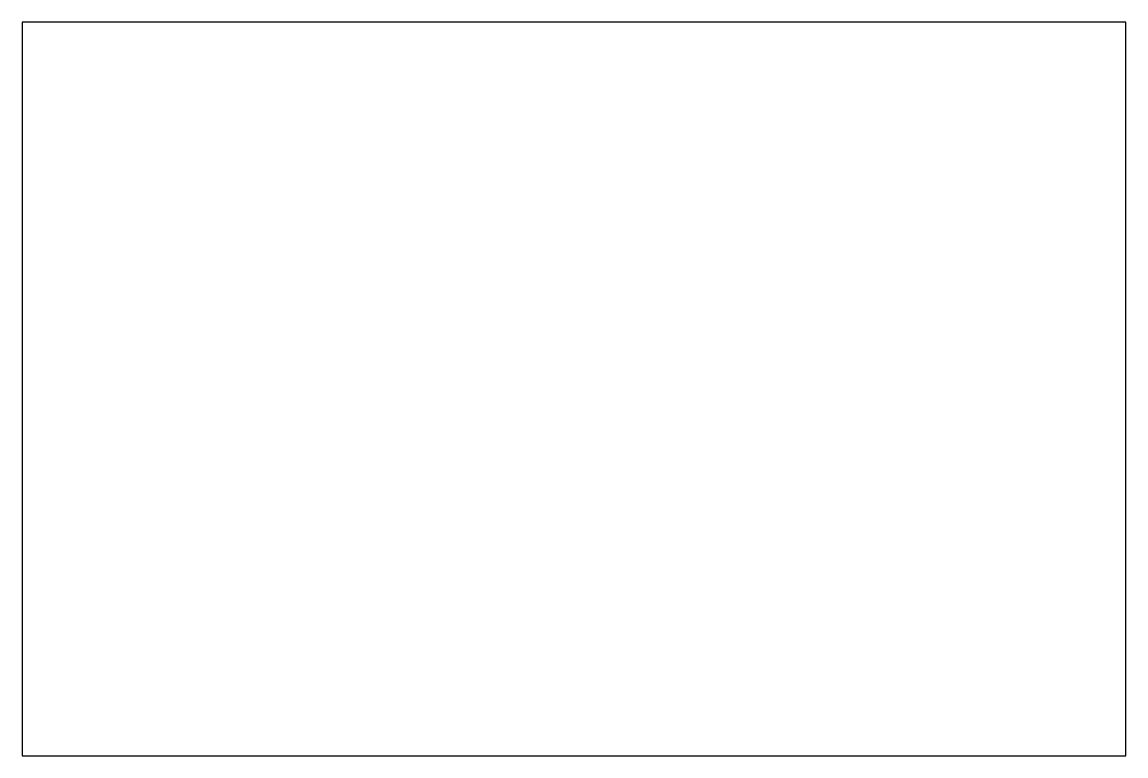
# Model space of a CAD drawing. Header units: millimetres. Extents: x 0 to 260, y 0 to 173.
import ezdxf

# ---------------------------------------------------------------- set-up
doc = ezdxf.new("R2010")
doc.units = ezdxf.units.MM
doc.layers.add('PRINT_TEST', color=7, linetype='Continuous')

msp = doc.modelspace()

# ---------------------------------------------------------------- linework, layer by layer
at = {"layer": 'PRINT_TEST'}
msp.add_lwpolyline([(0, 0), (260, 0), (260, 173), (0, 173)], close=True, dxfattribs=at)

doc.saveas('drawing.dxf')
